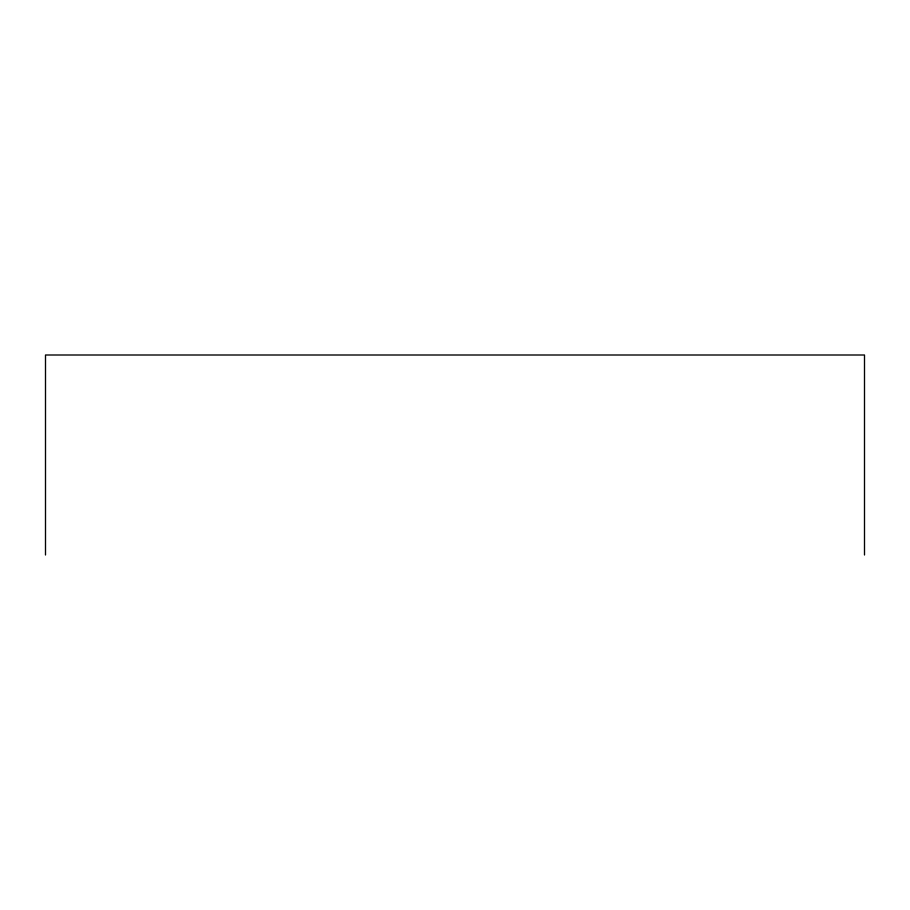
<?xml version="1.0" encoding="UTF-8"?>
<svg xmlns="http://www.w3.org/2000/svg" width="910" height="910" viewBox="0 0 910 910"><rect width="100%" height="100%" fill="white"/><g stroke="black" fill="none" stroke-linecap="round" stroke-linejoin="round"><path stroke-width="1.36" d="M864.5 554.998L864.5 355.002L45.5 355.002L45.5 554.998"/></g></svg>
